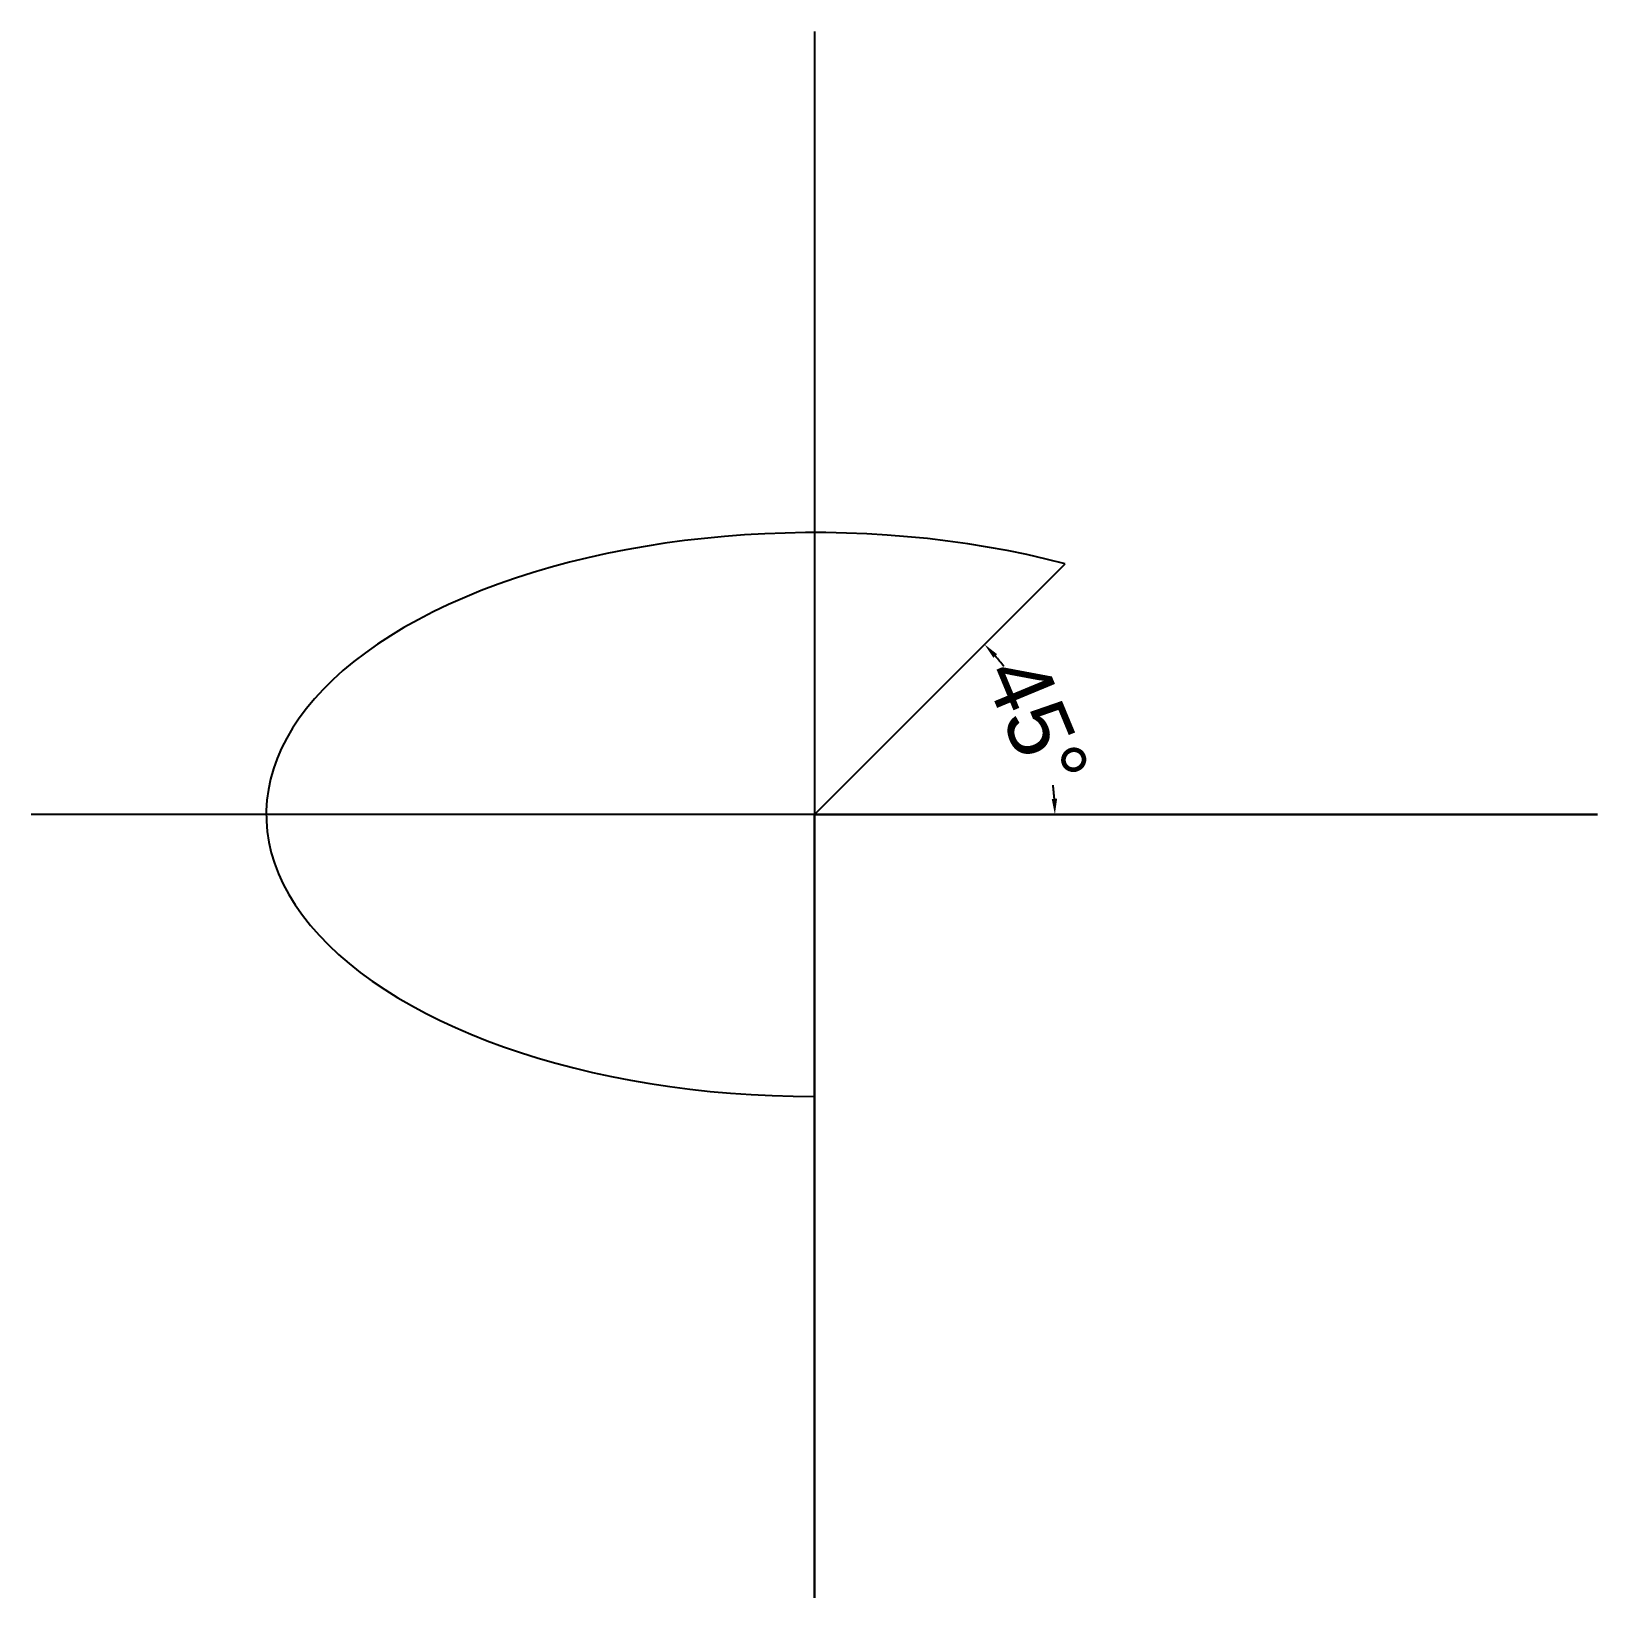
# Model space of a CAD drawing. Header units: inches. Extents: x -78 to 6510, y -130 to 492.
# Drawn here: x 6410.5 to 6510.5, y 66.7 to 166.7 of the extents above; entities that cross this region are included whole.
import ezdxf

# ---------------------------------------------------------------- set-up
doc = ezdxf.new("R2010")
doc.units = ezdxf.units.IN
doc.header["$MEASUREMENT"] = 0
doc.styles.get("Standard").update_dxf_attribs({"font": 'arial.ttf'})
doc.dimstyles.get("Standard").update_dxf_attribs({"dimtxt": 4, "dimasz": 1, "dimexe": 0.18, "dimexo": 0.0625, "dimgap": 0.09, "dimtad": 0, "dimtoh": 1, "dimdec": 0, "dimzin": 0, "dimdsep": 46, "dimtxsty": 'Standard', "dimcen": 1, "dimse1": 1, "dimse2": 1, "dimadec": 0, "dimazin": 0, "dimtfac": 1, "dimtdec": 0, "dimtofl": 0, "dimtmove": 0, "dimatfit": 3, "dimfxl": 1, "dimtolj": 1, "dimtzin": 0, "dimarcsym": 0})

# ---------------------------------------------------------------- blocks, each defined once
blk = doc.blocks.new('*D30')
at = {"color": 0, "lineweight": -2, "transparency": 16777216}
for start, end in [(37.9687, 41.2668), (3.7332, 7.0313)]:
    blk.add_arc((6460.46, 116.71), 15.35, start, end, dxfattribs=at)
at = {"color": 0, "transparency": 16777216}
for points in [[(6471.88, 126.72), (6472.12, 126.95), (6471.32, 127.57)], [(6475.95, 117.72), (6475.61, 117.71), (6475.81, 116.71)]]:
    blk.add_solid(points, dxfattribs=at)
at = {"layer": 'Defpoints', "color": 0, "transparency": 16777216}
for p in [(6476.47, 132.72), (6475.29, 120.69), (6410.46, 116.71), (6460.46, 116.71), (6510.46, 116.71)]:
    blk.add_point(p, dxfattribs=at)
at = {"color": 0, "transparency": 16777216, "insert": (6474.64, 122.59), "char_height": 4, "attachment_point": 5, "rotation": 292.5}
blk.add_mtext('\\A1;45°', dxfattribs=at)

msp = doc.modelspace()

# ---------------------------------------------------------------- linework, layer by layer
for p, q in [((6460.46, 166.71), (6460.46, 66.71)), ((6460.46, 116.71), (6476.47, 132.72)), ((6510.46, 116.71), (6410.46, 116.71)), ((6460.46, 66.71), (6460.46, 116.71)), ((6460.46, 116.71), (6510.46, 116.71)), ((6460.46, 116.71), (6510.46, 116.71))]:
    msp.add_line(p, q)
msp.add_ellipse((6460.46, 116.71), major_axis=(35, 0), ratio=0.514286, start_param=1.095786, end_param=4.712389)

# ---------------------------------------------------------------- dimensions: what is measured, and where the dimension line sits
dim = msp.add_angular_dim_2l(base=(6475.29, 120.69), line1=((6510.46, 116.71), (6410.46, 116.71)), line2=((6460.46, 116.71), (6476.47, 132.72)), dimstyle='Standard')
dim.commit()
dim.dimension.update_dxf_attribs({"geometry": '*D30', "text_midpoint": (6474.64, 122.59)})

doc.saveas('drawing.dxf')
